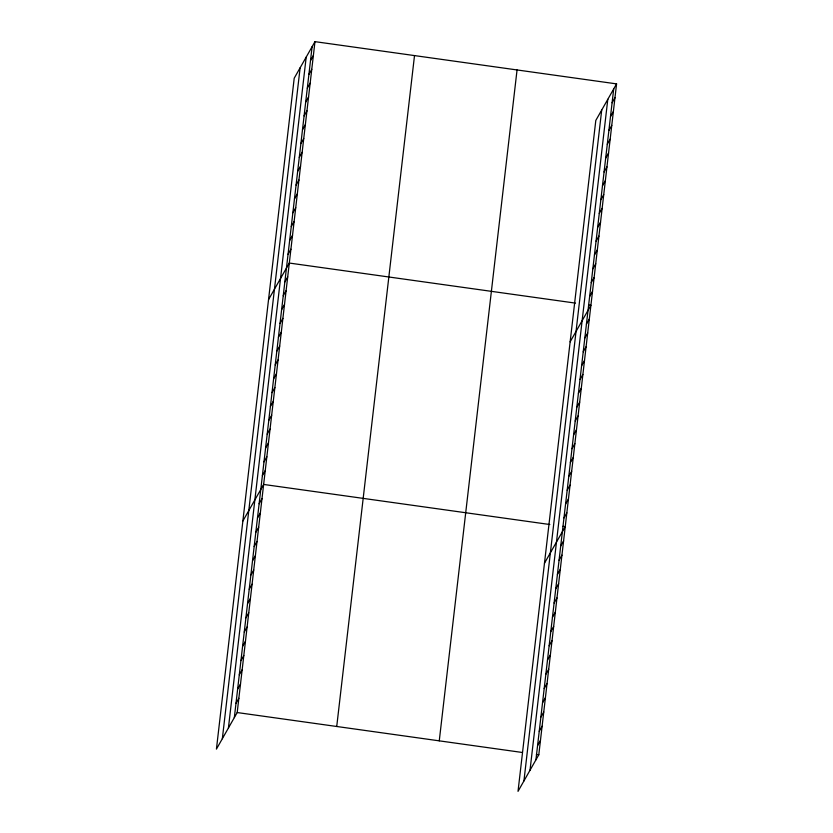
<?xml version="1.0" encoding="UTF-8"?>
<svg xmlns="http://www.w3.org/2000/svg" width="833" height="833" viewBox="0 0 833 833"><rect width="100%" height="100%" fill="white"/><g stroke="black" fill="none" stroke-linecap="round" stroke-linejoin="round"><path stroke-width="1.25" d="M222.338 738.725L300.119 67.817M228.419 728L306.2 57.102M234.333 717.609L312.115 46.7M314.978 41.65L294.205 78.219L216.424 749.117L237.197 712.548L314.978 41.65L616.576 83.883L538.795 754.781L518.022 791.35L595.803 120.452L616.576 83.883M336.73 726.491L414.511 55.582M439.262 740.849L517.054 69.941M523.926 780.948L601.707 110.05M530.017 770.233L607.798 99.325M535.921 759.831L613.702 88.933M310.511 60.538L313.375 55.488M308.908 74.376L311.771 69.326M307.304 88.215L310.168 83.165M305.701 102.053L308.564 97.003M304.087 115.891L306.961 110.841M302.483 129.729L305.357 124.679M300.88 143.557L303.753 138.507M299.276 157.395L302.15 152.345M297.673 171.234L300.546 166.184M296.069 185.072L298.943 180.022M294.466 198.91L297.339 193.86M292.862 212.748L295.736 207.698M291.258 226.586L294.122 221.536M289.655 240.425L292.518 235.375M288.051 254.263L290.915 249.213M268.538 299.62L289.311 263.051L575.499 303.118M284.844 281.939L287.708 276.889M283.241 295.777L286.104 290.727M281.627 309.616L284.501 304.555M280.023 323.443L282.897 318.393M278.42 337.282L281.294 332.232M276.816 351.12L279.69 346.07M275.213 364.958L278.087 359.908M273.609 378.796L276.483 373.746M272.006 392.635L274.88 387.584M270.402 406.473L273.276 401.423M268.799 420.311L271.662 415.261M267.195 434.149L270.059 429.099M265.592 447.987L268.455 442.937M263.988 461.826L266.852 456.776M262.385 475.664L265.248 470.614M242.872 521.01L263.644 484.442L549.832 524.519M259.125 503.757L261.989 498.707M257.47 518.011L260.344 512.961M255.814 532.266L258.688 527.216M254.169 546.521L257.033 541.471M252.514 560.776L255.377 555.726M250.858 575.041L253.732 569.991M249.202 589.295L252.076 584.245M247.557 603.55L250.421 598.5M245.902 617.805L248.765 612.755M244.246 632.06L247.12 627.01M242.59 646.325L245.464 641.275M240.945 660.579L243.809 655.529M239.29 674.834L242.153 669.784M237.634 689.089L240.508 684.039M235.978 703.344L238.852 698.293M612.099 102.761L614.973 97.711M610.495 116.599L613.369 111.549M608.892 130.437L611.766 125.387M607.288 144.276L610.162 139.226M605.685 158.114L608.548 153.064M604.081 171.952L606.945 166.902M602.478 185.79L605.341 180.74M600.874 199.628L603.738 194.578M599.271 213.467L602.134 208.417M597.667 227.305L600.531 222.255M596.064 241.143L598.927 236.093M594.45 254.981L597.323 249.931M592.846 268.809L595.72 263.759M591.243 282.647L594.116 277.597M589.639 296.486L592.513 291.435M570.136 341.842L590.909 305.274L588.535 304.94M586.432 324.162L589.306 319.112M584.828 338L587.702 332.95M583.225 351.838L586.099 346.788M581.621 365.677L584.485 360.627M580.018 379.515L582.881 374.465M578.414 393.353L581.278 388.303M576.811 407.191L579.674 402.141M575.207 421.029L578.071 415.979M573.604 434.868L576.467 429.818M571.99 448.695L574.864 443.645M570.386 462.534L573.26 457.484M568.783 476.372L571.657 471.322M567.179 490.21L570.053 485.16M565.576 504.048L568.45 498.998M563.972 517.887L566.846 512.836M544.459 563.243L565.243 526.675L562.869 526.341M560.713 545.979L563.587 540.929M559.068 560.234L561.931 555.184M557.412 574.499L560.276 569.449M555.757 588.754L558.631 583.704M554.101 603.009L556.975 597.959M552.456 617.263L555.319 612.213M550.8 631.518L553.664 626.468M549.145 645.773L552.019 640.723M547.489 660.038L550.363 654.988M545.844 674.293L548.708 669.243M544.188 688.547L547.052 683.497M542.533 702.802L545.407 697.752M540.877 717.057L543.751 712.007M539.232 731.322L542.096 726.272M537.577 745.577L540.44 740.527M237.197 712.548L522.208 752.459M536.421 754.448L538.795 754.781"/></g></svg>
